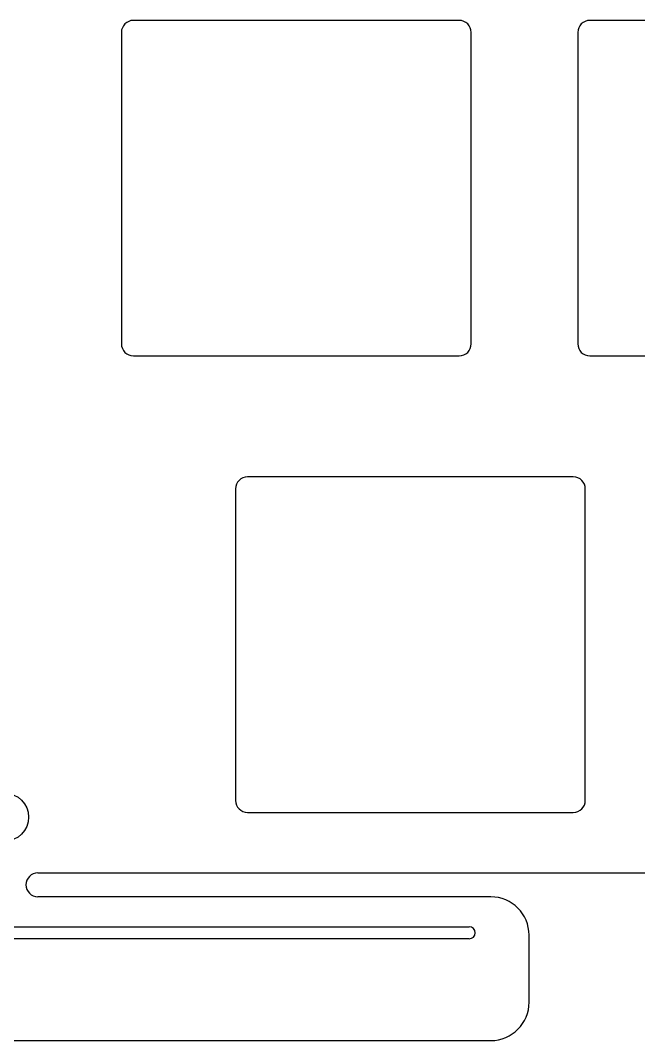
# Model space of a CAD drawing. Header units: millimetres. Extents: x -10 to 276, y -93 to 17.
# Drawn here: x 107.55 to 133.35, y -92.73 to -50.15 of the extents above; entities that cross this region are included whole.
import ezdxf

# ---------------------------------------------------------------- set-up
doc = ezdxf.new("R2010")
doc.units = ezdxf.units.MM
doc.layers.get('0').update_dxf_attribs({"linetype": 'CONTINUOUS'})
doc.layers.add('BLACK', color=7, linetype='CONTINUOUS')

msp = doc.modelspace()

# ---------------------------------------------------------------- linework, layer by layer
msp.add_lwpolyline([(117.025, -69.2, 0.414212391), (116.525, -69.7), (116.525, -82.7, 0.414212391), (117.025, -83.2), (130.625, -83.2, 0.414213562), (131.125, -82.7), (131.125, -69.7, 0.414213562), (130.625, -69.2)], format="xyb", close=True)
msp.add_circle((106.8875, -83.4), 1)
at = {"layer": 'BLACK', "linetype": 'Continuous'}
for p, q in [((125.8625, -50.15), (112.2625, -50.15)), ((144.9125, -50.15), (131.3125, -50.15)), ((111.7625, -50.65), (111.7625, -63.65)), ((126.3625, -63.65), (126.3625, -50.65)), ((130.8125, -50.65), (130.8125, -63.65)), ((112.2625, -64.15), (125.8625, -64.15)), ((131.3125, -64.15), (144.9125, -64.15)), ((108.2799, -85.725), (158.4201, -85.725)), ((127.1799, -86.725), (108.2799, -86.725)), ((81.2799, -87.975), (126.2799, -87.975)), ((126.2799, -88.475), (81.2799, -88.475)), ((128.779918, -91.125), (128.779918, -88.325)), ((80.3799, -92.725), (127.187489, -92.725))]:
    msp.add_line(p, q, dxfattribs=at)
at = {"layer": 'BLACK'}
for centre, radius, start, end in [((112.2625, -50.65), 0.5, 90, 180), ((125.8625, -50.65), 0.5, 0, 90), ((131.3125, -50.65), 0.5, 90, 180), ((112.2625, -63.65), 0.5, 180, 270), ((125.8625, -63.65), 0.5, 270, 0), ((131.3125, -63.65), 0.5, 180, 270), ((108.2799, -86.225), 0.5, 90, 270), ((127.1799, -88.325), 1.6, 0, 90), ((126.2799, -88.225), 0.25, 270, 90), ((127.1799, -91.125), 1.600018, 270.271759, 0)]:
    msp.add_arc(centre, radius, start, end, dxfattribs=at)

doc.saveas('drawing.dxf')
